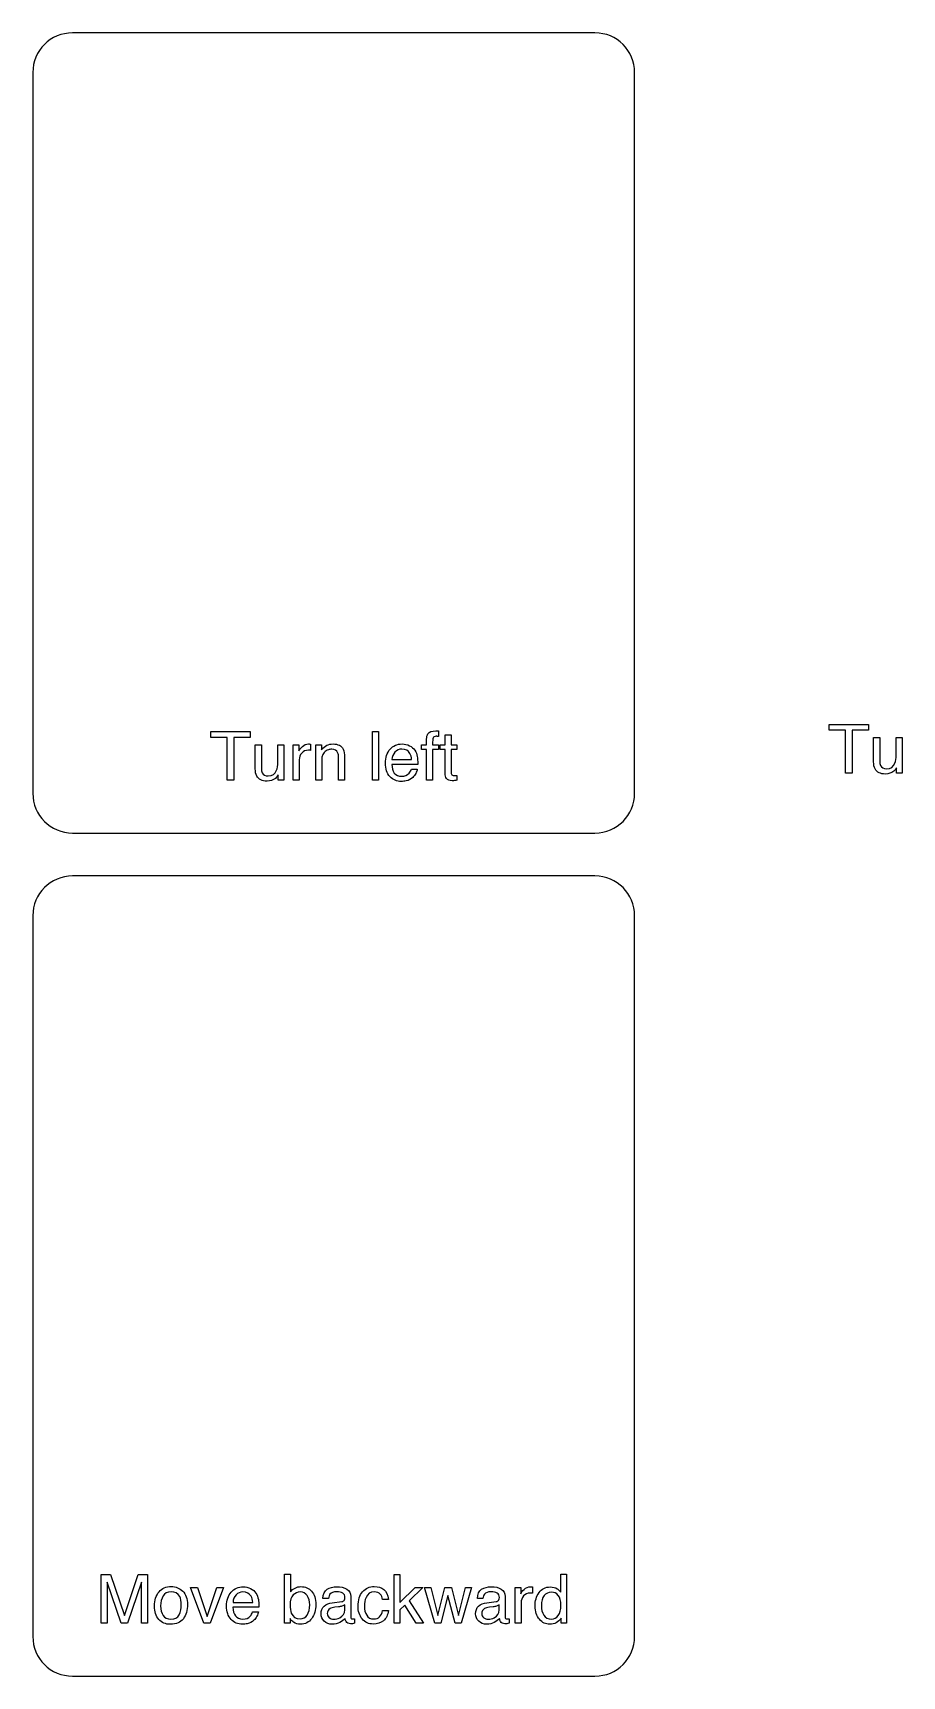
# Model space of a CAD drawing. Extents: x 4 to 3817, y -1117 to 2373.
# Drawn here: x 4 to 1851, y -1117 to 2373 of the extents above; entities that cross this region are included whole.
import ezdxf

# ---------------------------------------------------------------- set-up
doc = ezdxf.new("R2010")
doc.units = 0
doc.layers.add('Capa_1', color=7, linetype='CONTINUOUS')

msp = doc.modelspace()

# ---------------------------------------------------------------- linework, layer by layer
at = {"layer": 'Capa_1', "color": 7}
for points in [[(1198.2513, 2373.29072), (88.25274, 2373.29072)], [(3.913475, 2288.95142), (3.913475, 758.207882)], [(1282.5906, 758.207882), (1282.5906, 2288.95142)], [(853.205175, 861.000682), (865.7208, 861.000682), (865.7208, 851.016307), (853.06455, 851.016307), (853.06455, 786.047557), (840.548925, 786.047557), (840.548925, 851.016307), (830.072325, 851.016307), (830.072325, 861.000682), (840.548925, 861.000682), (840.548925, 872.813182)], [(865.7208, 890.531932), (865.7208, 879.000682)], [(879.853575, 801.164744), (879.853575, 851.016307), (869.6583, 851.016307), (869.6583, 861.352244), (879.853575, 861.352244), (879.853575, 882.375682)], [(879.853575, 882.375682), (892.65045, 882.375682), (892.65045, 861.352244), (904.673925, 861.352244), (904.673925, 851.016307), (892.65045, 851.016307), (892.65045, 801.867869)], [(1790.404575, 825.317088), (1790.404575, 876.504588), (1803.342075, 876.504588)], [(1803.342075, 876.504588), (1803.342075, 826.512401)], [(1838.3577, 839.520213), (1838.3577, 876.504588), (1851.01395, 876.504588), (1851.01395, 801.199901), (1839.060825, 801.199901), (1839.20145, 812.309276)], [(476.54109, 810.164744), (476.54109, 861.352244), (489.47859, 861.352244)], [(489.47859, 861.352244), (489.47859, 811.360057)], [(524.494215, 824.367869), (524.494215, 861.352244), (537.150465, 861.352244), (537.150465, 786.047557), (525.19734, 786.047557), (525.337965, 797.156932)], [(557.330152, 861.352244), (569.35359, 861.352244), (569.35359, 848.344432)], [(569.986402, 829.360057), (569.986402, 786.047557), (557.330152, 786.047557), (557.330152, 861.352244)], [(593.962965, 862.688182), (593.962965, 849.328807)], [(605.07234, 861.352244), (617.095777, 861.352244), (617.095777, 850.664744)], [(617.72859, 825.492869), (617.72859, 786.047557), (605.07234, 786.047557), (605.07234, 861.352244)], [(666.455152, 834.352244), (666.455152, 786.047557), (653.587965, 786.047557), (653.587965, 833.508494)], [(821.77545, 819.656932), (766.580175, 819.656932)], [(766.9317, 829.711619), (808.767675, 829.711619)], [(808.27545, 809.672557), (820.7208, 809.672557)], [(904.673925, 796.031932), (904.673925, 786.047557)], [(88.25274, 673.868637), (1198.2513, 673.868637)], [(1198.251285, 582.547834), (88.252717, 582.547834)], [(3.91349, 498.208534), (3.91349, -1032.535039)], [(1282.590585, -1032.535039), (1282.590585, 498.208534)], [(148.74423, -900.808661), (168.783292, -900.808661), (198.455168, -988.136786), (227.916105, -900.808661), (247.74423, -900.808661), (247.74423, -1004.097761), (234.455168, -1004.097761), (234.455168, -943.136786)], [(162.103605, -943.136786), (162.103605, -1004.097761), (148.74423, -1004.097761), (148.74423, -900.808661)], [(538.767668, -900.457136), (551.072355, -900.457136), (551.072355, -937.933661)], [(550.439543, -994.464911), (550.439543, -1004.097761), (538.767668, -1004.097761), (538.767668, -900.457136)], [(1125.5958, -938.496161), (1125.5958, -900.457136), (1137.759825, -900.457136), (1137.759825, -1004.097761), (1126.3692, -1004.097761), (1126.3692, -993.621161)], [(234.736418, -916.980536), (205.27548, -1004.097761), (191.423918, -1004.097761), (161.752043, -916.980536), (161.752043, -920.144636)], [(1028.634825, -928.793036), (1040.6583, -928.793036), (1040.6583, -941.800886)], [(1041.291075, -960.785261), (1041.291075, -1004.097761), (1028.634825, -1004.097761), (1028.634825, -928.793036)], [(1065.267675, -927.457286), (1065.267675, -940.816661)], [(484.205168, -970.488386), (429.009855, -970.488386)], [(429.361418, -960.433661), (471.197355, -960.433661)], [(632.072355, -951.785261), (620.259855, -951.785261)], [(640.08798, -960.996011), (660.267668, -958.464911)], [(653.447355, -969.644636), (645.783293, -970.629011)], [(666.595793, -975.972761), (666.595793, -965.777411)], [(679.252043, -947.777411), (679.252043, -991.160261)], [(759.4083, -954.105536), (747.103605, -954.105536)], [(960.291075, -951.785261), (948.478575, -951.785261)], [(968.3067, -960.996011), (988.486425, -958.464911)], [(981.666075, -969.644636), (974.00205, -970.629011)], [(994.81455, -975.972761), (994.81455, -965.777411)], [(1007.4708, -947.777411), (1007.4708, -991.160261)], [(470.705168, -980.472761), (483.15048, -980.472761)], [(687.61923, -995.097611), (687.61923, -1004.449136)], [(747.103605, -977.449286), (759.4083, -977.449286)], [(1015.83795, -995.097611), (1015.83795, -1004.449136)], [(88.252717, -1116.874264), (1198.251285, -1116.874264)]]:
    msp.add_lwpolyline(points, dxfattribs=at)
for points in [[(465.642652, 889.336619), (465.642652, 877.031932), (430.837965, 877.031932), (430.837965, 786.047557), (416.63484, 786.047557), (416.63484, 877.031932), (381.830152, 877.031932), (381.830152, 889.336619)], [(725.517652, 889.336619), (738.173902, 889.336619), (738.173902, 786.047557), (725.517652, 786.047557)], [(1779.5061, 904.488963), (1779.5061, 892.184276), (1744.70145, 892.184276), (1744.70145, 801.199901), (1730.498325, 801.199901), (1730.498325, 892.184276), (1695.6936, 892.184276), (1695.6936, 904.488963)], [(1820.709225, 878.332713)], [(506.845777, 863.180369)], [(634.814527, 863.180369)], [(787.392675, 863.180369)], [(788.58795, 863.039744)], [(771.7833, -900.808661), (783.947325, -900.808661), (783.947325, -960.785261), (816.4317, -928.793036), (832.603575, -928.793036), (803.77545, -956.988386), (834.2208, -1004.097761), (818.048925, -1004.097761), (794.56455, -966.129011), (783.947325, -975.832136), (783.947325, -1004.097761), (771.7833, -1004.097761)], [(297.455168, -926.964911)], [(297.877043, -926.613386)], [(353.845793, -928.793036), (373.955168, -990.105536), (394.978605, -928.793036), (408.830168, -928.793036), (380.423918, -1004.097761), (366.923918, -1004.097761), (339.15048, -928.793036)], [(449.822355, -926.964911)], [(451.017668, -927.105536)], [(649.791105, -926.964911)], [(727.134855, -926.964911)], [(729.103605, -926.613386)], [(849.90045, -928.793036), (864.384825, -988.136786), (879.080175, -928.793036), (893.2833, -928.793036), (908.048925, -987.785261), (923.447325, -928.793036), (936.103575, -928.793036), (914.236425, -1004.097761), (901.08795, -1004.097761), (885.759825, -945.808661), (870.923925, -1004.097761), (857.77545, -1004.097761), (836.048925, -928.793036)], [(978.009825, -926.964911)], [(1103.447325, -927.457136)], [(1084.392675, -967.324286)], [(297.384855, -995.941511)], [(571.673918, -995.308661)], [(629.611418, -984.058661)], [(957.830175, -984.058661)]]:
    msp.add_lwpolyline(points, close=True, dxfattribs=at)
for points in [[(88.25274, 2373.29072), (41.528786, 2373.29072), (3.913475, 2335.67537), (3.913475, 2288.95142)], [(1282.5906, 2288.95142), (1282.5906, 2335.67537), (1244.97525, 2373.29072), (1198.2513, 2373.29072)], [(840.548925, 872.813182), (840.736425, 878.063182), (841.650475, 881.906932), (843.291075, 884.344432)], [(843.291075, 884.344432), (846.244225, 888.656932), (851.93955, 890.813182), (860.37705, 890.813182)], [(854.330175, 876.188182), (853.580175, 874.219432), (853.205175, 869.156932), (853.205175, 861.000682)], [(861.2208, 879.211619), (857.37705, 879.211619), (855.080175, 878.203807), (854.330175, 876.188182)], [(860.37705, 890.813182), (861.1739, 890.813182), (861.9942, 890.789744), (862.83795, 890.742869)], [(862.83795, 879.141307), (862.27545, 879.188182), (861.7364, 879.211619), (861.2208, 879.211619)], [(862.83795, 890.742869), (863.6817, 890.695994), (864.64265, 890.625682), (865.7208, 890.531932)], [(865.7208, 879.000682), (864.4083, 879.094432), (863.44735, 879.141307), (862.83795, 879.141307)], [(569.35359, 848.344432), (570.337965, 850.875682), (572.752027, 853.945994), (576.595777, 857.555369)], [(575.119215, 843.492869), (571.69734, 839.414744), (569.986402, 834.703807), (569.986402, 829.360057)], [(589.814527, 849.680369), (583.439527, 849.680369), (578.54109, 847.617869), (575.119215, 843.492869)], [(576.595777, 857.555369), (580.439527, 861.211619), (584.869215, 863.039744), (589.88484, 863.039744)], [(591.85359, 849.610057), (591.244215, 849.656932), (590.564527, 849.680369), (589.814527, 849.680369)], [(589.88484, 863.039744), (590.119215, 863.039744), (590.517652, 863.016307), (591.080152, 862.969432)], [(591.080152, 862.969432), (591.642652, 862.922557), (592.60359, 862.828807), (593.962965, 862.688182)], [(593.962965, 849.328807), (593.212965, 849.469432), (592.50984, 849.563182), (591.85359, 849.610057)], [(617.095777, 850.664744), (620.658277, 855.070994), (624.431715, 858.235057), (628.41609, 860.156932)], [(622.79109, 844.547557), (620.681715, 842.063182), (619.298902, 839.485057), (618.642652, 836.813182)], [(631.931715, 850.735057), (628.462965, 849.703807), (625.41609, 847.641307), (622.79109, 844.547557)], [(628.41609, 860.156932), (632.400465, 862.078807), (636.830152, 863.039744), (641.705152, 863.039744)], [(639.314527, 851.649119), (636.314527, 851.649119), (633.85359, 851.344432), (631.931715, 850.735057)], [(651.548902, 844.617869), (649.298902, 849.305369), (645.220777, 851.649119), (639.314527, 851.649119)], [(641.705152, 863.039744), (652.392652, 863.039744), (659.611402, 859.313182), (663.361402, 851.860057)], [(653.587965, 833.508494), (653.587965, 838.102244), (652.908277, 841.805369), (651.548902, 844.617869)], [(663.361402, 851.860057), (665.423902, 847.781932), (666.455152, 841.945994), (666.455152, 834.352244)], [(753.009825, 822.258494), (753.009825, 834.352244), (756.291075, 844.172557), (762.853575, 851.719432)], [(762.853575, 851.719432), (769.416075, 859.266307), (777.9942, 863.039744), (788.58795, 863.039744)], [(773.18955, 845.672557), (769.25205, 841.500682), (767.1661, 836.180369), (766.9317, 829.711619)], [(787.81455, 852.000682), (782.00205, 852.000682), (777.12705, 849.891307), (773.18955, 845.672557)], [(805.1817, 842.860057), (801.71295, 848.953807), (795.9239, 852.000682), (787.81455, 852.000682)], [(788.58795, 863.039744), (793.9317, 863.039744), (799.1114, 861.774119), (804.12705, 859.242869)], [(804.12705, 859.242869), (809.14265, 856.758494), (812.96295, 853.524119), (815.58795, 849.539744)], [(808.767675, 829.711619), (808.252025, 835.195994), (807.0567, 839.578807), (805.1817, 842.860057)], [(815.58795, 849.539744), (818.1192, 845.742869), (819.8067, 841.313182), (820.65045, 836.250682)], [(1835.7561, 822.153026), (1837.4905, 826.371776), (1838.3577, 832.160838), (1838.3577, 839.520213)], [(479.705152, 794.766307), (477.595777, 798.610057), (476.54109, 803.742869), (476.54109, 810.164744)], [(489.47859, 811.360057), (489.47859, 807.516307), (490.087965, 804.375682), (491.306715, 801.938182)], [(503.892652, 795.188182), (512.705152, 795.188182), (518.705152, 799.125682), (521.892652, 807.000682)], [(521.892652, 807.000682), (523.627027, 811.219432), (524.494215, 817.008494), (524.494215, 824.367869)], [(618.642652, 836.813182), (618.033277, 834.188182), (617.72859, 830.414744), (617.72859, 825.492869)], [(762.7833, 793.570994), (756.26765, 800.414744), (753.009825, 809.977244), (753.009825, 822.258494)], [(766.580175, 819.656932), (766.814525, 812.016307), (768.6192, 805.875682), (771.9942, 801.235057)], [(803.4942, 800.883494), (805.7442, 803.414744), (807.33795, 806.344432), (808.27545, 809.672557)], [(820.7208, 809.672557), (820.39265, 806.906932), (819.291075, 803.813182), (817.416075, 800.391307)], [(820.65045, 836.250682), (821.40045, 832.781932), (821.77545, 827.250682), (821.77545, 819.656932)], [(1793.5686, 809.918651), (1791.45925, 813.762401), (1790.404575, 818.895213), (1790.404575, 825.317088)], [(1815.5061, 799.160838), (1804.77175, 799.160838), (1797.45925, 802.746776), (1793.5686, 809.918651)], [(1803.342075, 826.512401), (1803.342075, 822.668651), (1803.95145, 819.528026), (1805.1702, 817.090526)], [(1805.1702, 817.090526), (1807.4202, 812.590526), (1811.6155, 810.340526), (1817.7561, 810.340526)], [(1833.084225, 805.067088), (1828.256125, 801.129588), (1822.39675, 799.160838), (1815.5061, 799.160838)], [(1817.7561, 810.340526), (1826.5686, 810.340526), (1832.5686, 814.278026), (1835.7561, 822.153026)], [(1839.20145, 812.309276), (1837.5608, 809.449901), (1835.521725, 807.035838), (1833.084225, 805.067088)], [(501.642652, 784.008494), (490.908277, 784.008494), (483.595777, 787.594432), (479.705152, 794.766307)], [(491.306715, 801.938182), (493.556715, 797.438182), (497.752027, 795.188182), (503.892652, 795.188182)], [(519.220777, 789.914744), (514.392652, 785.977244), (508.533277, 784.008494), (501.642652, 784.008494)], [(525.337965, 797.156932), (523.69734, 794.297557), (521.658277, 791.883494), (519.220777, 789.914744)], [(786.6192, 783.375682), (777.2442, 783.375682), (769.2989, 786.774119), (762.7833, 793.570994)], [(771.9942, 801.235057), (775.3692, 796.641307), (780.595775, 794.344432), (787.673925, 794.344432)], [(796.955175, 784.500682), (793.908275, 783.750682), (790.46295, 783.375682), (786.6192, 783.375682)], [(787.673925, 794.344432), (794.283275, 794.344432), (799.5567, 796.524119), (803.4942, 800.883494)], [(811.228575, 792.094432), (807.384825, 788.344432), (802.627025, 785.813182), (796.955175, 784.500682)], [(817.416075, 800.391307), (815.587975, 797.016307), (813.525475, 794.250682), (811.228575, 792.094432)], [(883.017675, 789.352244), (880.908275, 792.399119), (879.853575, 796.336619), (879.853575, 801.164744)], [(895.041075, 784.852244), (889.134825, 784.852244), (885.127025, 786.352244), (883.017675, 789.352244)], [(892.65045, 801.867869), (892.65045, 799.242869), (893.541075, 797.485057), (895.322325, 796.594432)], [(900.103575, 785.133494), (898.556725, 784.945994), (896.869225, 784.852244), (895.041075, 784.852244)], [(895.322325, 796.594432), (896.306725, 796.078807), (897.94735, 795.820994), (900.2442, 795.820994)], [(904.673925, 786.047557), (903.220775, 785.625682), (901.697325, 785.320994), (900.103575, 785.133494)], [(900.2442, 795.820994), (900.8536, 795.820994), (901.50985, 795.820994), (902.21295, 795.820994)], [(902.21295, 795.820994), (902.9161, 795.867869), (903.736425, 795.938182), (904.673925, 796.031932)], [(3.913475, 758.207882), (3.913475, 711.483935), (41.528786, 673.868622), (88.25274, 673.868622)], [(1198.2513, 673.868622), (1244.97525, 673.868622), (1282.5906, 711.483935), (1282.5906, 758.207882)], [(88.252717, 582.547834), (41.528765, 582.547834), (3.91349, 544.932484), (3.91349, 498.208534)], [(1282.590585, 498.208534), (1282.590585, 544.932484), (1244.975235, 582.547834), (1198.251285, 582.547834)], [(161.752043, -920.144636), (161.752043, -922.675886), (161.798918, -926.543061), (161.892668, -931.746161)], [(161.892668, -931.746161), (162.033293, -936.902411), (162.103605, -940.699286), (162.103605, -943.136786)], [(234.455168, -943.136786), (234.455168, -941.027436), (234.502043, -937.535261), (234.595793, -932.660261)], [(234.595793, -932.660261), (234.689543, -927.785261), (234.736418, -922.558686), (234.736418, -916.980536)], [(262.36923, -968.097761), (262.36923, -955.441511), (265.580168, -945.363386), (272.002043, -937.863386)], [(272.002043, -937.863386), (278.423918, -930.363386), (287.048918, -926.613386), (297.877043, -926.613386)], [(297.52548, -937.652411), (289.791105, -937.652411), (284.166105, -940.605536), (280.65048, -946.511786)], [(315.947355, -948.058661), (312.384855, -941.121161), (306.24423, -937.652411), (297.52548, -937.652411)], [(297.877043, -926.613386), (307.580167, -926.613386), (315.783292, -929.847761), (322.486418, -936.316511)], [(322.486418, -936.316511), (329.189542, -942.785261), (332.541105, -952.300886), (332.541105, -964.863386)], [(415.439543, -967.886786), (415.439543, -955.793036), (418.720793, -945.972736), (425.283293, -938.425886)], [(425.283293, -938.425886), (431.845793, -930.878986), (440.423918, -927.105536), (451.017668, -927.105536)], [(450.24423, -938.144636), (444.43173, -938.144636), (439.55673, -940.254011), (435.61923, -944.472761)], [(467.611418, -947.285261), (464.142668, -941.191511), (458.353605, -938.144636), (450.24423, -938.144636)], [(451.017668, -927.105536), (456.361418, -927.105536), (461.541105, -928.371161), (466.55673, -930.902411)], [(466.55673, -930.902411), (471.572355, -933.386811), (475.392668, -936.621186), (478.017668, -940.605536)], [(478.017668, -940.605536), (480.548918, -944.402436), (482.236418, -948.832136), (483.080168, -953.894636)], [(551.072355, -937.933661), (553.83798, -934.324311), (557.142668, -931.582136), (560.986418, -929.707136)], [(572.02548, -938.144636), (566.259855, -938.144636), (561.197355, -940.277436), (556.83798, -944.543036)], [(560.986418, -929.707136), (564.830168, -927.785236), (569.002043, -926.824286), (573.502043, -926.824286)], [(587.002043, -945.949286), (583.627043, -940.746186), (578.634855, -938.144636), (572.02548, -938.144636)], [(573.502043, -926.824286), (582.877043, -926.824286), (590.470793, -930.058661), (596.283293, -936.527411)], [(596.283293, -936.527411), (602.142668, -942.949311), (605.072355, -952.441511), (605.072355, -965.004011)], [(620.259855, -951.785261), (620.49423, -942.504011), (623.49423, -936.058686), (629.259855, -932.449286)], [(629.259855, -932.449286), (635.072355, -928.793036), (641.798918, -926.964911), (649.439543, -926.964911)], [(649.158293, -937.652411), (642.548918, -937.652411), (637.861418, -939.433661), (635.095793, -942.996161)], [(662.30673, -940.605536), (659.259855, -938.636786), (654.877043, -937.652411), (649.158293, -937.652411)], [(649.439543, -926.964911), (658.298918, -926.964911), (665.49423, -928.652411), (671.02548, -932.027411)], [(666.947355, -949.957136), (666.947355, -945.644636), (665.40048, -942.527436), (662.30673, -940.605536)], [(671.02548, -932.027411), (676.509855, -935.402411), (679.252043, -940.652411), (679.252043, -947.777411)], [(694.93173, -968.519636), (694.93173, -955.300886), (698.142668, -945.011811), (704.564543, -937.652411)], [(704.564543, -937.652411), (710.986418, -930.293061), (719.166105, -926.613386), (729.103605, -926.613386)], [(729.103605, -937.933661), (721.041105, -937.933661), (715.27548, -941.871161), (711.80673, -949.746161)], [(729.103605, -926.613386), (737.58798, -926.613386), (744.478605, -928.675886), (749.77548, -932.800886)], [(741.970793, -942.574286), (739.298918, -939.480536), (735.009855, -937.933661), (729.103605, -937.933661)], [(749.77548, -932.800886), (755.11921, -936.925886), (758.33015, -944.027436), (759.4083, -954.105536)], [(948.478575, -951.785261), (948.712975, -942.504011), (951.712975, -936.058686), (957.478575, -932.449286)], [(957.478575, -932.449286), (963.291075, -928.793036), (970.01765, -926.964911), (977.6583, -926.964911)], [(977.37705, -937.652411), (970.76765, -937.652411), (966.08015, -939.433661), (963.31455, -942.996161)], [(990.52545, -940.605536), (987.4786, -938.636786), (983.0958, -937.652411), (977.37705, -937.652411)], [(977.6583, -926.964911), (986.51765, -926.964911), (993.71295, -928.652411), (999.2442, -932.027411)], [(995.166075, -949.957136), (995.166075, -945.644636), (993.6192, -942.527436), (990.52545, -940.605536)], [(999.2442, -932.027411), (1004.7286, -935.402411), (1007.4708, -940.652411), (1007.4708, -947.777411)], [(1040.6583, -941.800886), (1041.64265, -939.269636), (1044.0567, -936.199311), (1047.90045, -932.589911)], [(1061.1192, -940.464911), (1054.7442, -940.464911), (1049.845775, -942.527411), (1046.423925, -946.652411)], [(1047.90045, -932.589911), (1051.7442, -928.933661), (1056.1739, -927.105536), (1061.18955, -927.105536)], [(1063.1583, -940.535411), (1062.5489, -940.488411), (1061.8692, -940.464911), (1061.1192, -940.464911)], [(1061.18955, -927.105536), (1061.4239, -927.105536), (1061.822325, -927.129036), (1062.384825, -927.176036)], [(1062.384825, -927.176036), (1062.947325, -927.223036), (1063.908275, -927.316786), (1065.267675, -927.457286)], [(1065.267675, -940.816661), (1064.517675, -940.676011), (1063.81455, -940.582261), (1063.1583, -940.535411)], [(1071.0333, -968.027411), (1071.0333, -957.058661), (1073.82235, -947.566486), (1079.40045, -939.550886)], [(1079.40045, -939.550886), (1085.02545, -931.488386), (1093.041075, -927.457136), (1103.447325, -927.457136)], [(1105.83795, -938.496161), (1099.46295, -938.496161), (1094.283275, -940.933661), (1090.298925, -945.808661)], [(1103.447325, -927.457136), (1109.212975, -927.457136), (1114.0411, -928.675886), (1117.9317, -931.113386)], [(1120.25205, -945.386786), (1116.3614, -940.793036), (1111.5567, -938.496161), (1105.83795, -938.496161)], [(1117.9317, -931.113386), (1120.1817, -932.519636), (1122.7364, -934.980561), (1125.5958, -938.496161)], [(271.509855, -996.363386), (265.416105, -989.332136), (262.36923, -979.910261), (262.36923, -968.097761)], [(280.65048, -946.511786), (277.134855, -952.418036), (275.377043, -959.543036), (275.377043, -967.886786)], [(275.377043, -967.886786), (275.377043, -975.902436), (277.134855, -982.582136), (280.65048, -987.925886)], [(314.611418, -986.449286), (317.752042, -980.074286), (319.322355, -972.996161), (319.322355, -965.214911)], [(319.322355, -965.214911), (319.322355, -958.183661), (318.197355, -952.464911), (315.947355, -948.058661)], [(332.541105, -964.863386), (332.541105, -977.003986), (329.58798, -987.035236), (323.68173, -994.957136)], [(425.21298, -996.574286), (418.697355, -989.730536), (415.439543, -980.168036), (415.439543, -967.886786)], [(429.009855, -970.488386), (429.24423, -978.128986), (431.048918, -984.269611), (434.423918, -988.910261)], [(435.61923, -944.472761), (431.68173, -948.644611), (429.595793, -953.964911), (429.361418, -960.433661)], [(471.197355, -960.433661), (470.68173, -954.949311), (469.486418, -950.566511), (467.611418, -947.285261)], [(483.080168, -953.894636), (483.830168, -957.363386), (484.205168, -962.894636), (484.205168, -970.488386)], [(556.83798, -944.543036), (552.52548, -948.808686), (550.36923, -955.839936), (550.36923, -965.636786)], [(550.36923, -965.636786), (550.36923, -972.714936), (551.259855, -978.457136), (553.041105, -982.863386)], [(592.134855, -965.636786), (592.134855, -957.714936), (590.423918, -951.152436), (587.002043, -945.949286)], [(587.002043, -987.152411), (590.423918, -981.714911), (592.134855, -974.543036), (592.134855, -965.636786)], [(605.072355, -965.004011), (605.072355, -976.910261), (602.189543, -986.800886), (596.423918, -994.675886)], [(616.392668, -984.339761), (616.392668, -977.355411), (618.572355, -971.941361), (622.93173, -968.097611)], [(622.93173, -968.097611), (627.291105, -964.253861), (633.009855, -961.886661), (640.08798, -960.996011)], [(635.447355, -973.511786), (631.55673, -975.714936), (629.611418, -979.230561), (629.611418, -984.058661)], [(635.095793, -942.996161), (633.548918, -944.964911), (632.541105, -947.894611), (632.072355, -951.785261)], [(645.783293, -970.629011), (641.189543, -971.238361), (637.74423, -972.199286), (635.447355, -973.511786)], [(660.61923, -968.238386), (658.18173, -968.894636), (655.791105, -969.363386), (653.447355, -969.644636)], [(656.048918, -992.777411), (663.080168, -989.355561), (666.595793, -983.754011), (666.595793, -975.972761)], [(660.267668, -958.464911), (663.173918, -958.089911), (665.11923, -956.871161), (666.103605, -954.808661)], [(666.595793, -965.777411), (665.048918, -966.761811), (663.05673, -967.582136), (660.61923, -968.238386)], [(666.103605, -954.808661), (666.666105, -953.683661), (666.947355, -952.066486), (666.947355, -949.957136)], [(703.720793, -995.519636), (697.861418, -988.300886), (694.93173, -979.300886), (694.93173, -968.519636)], [(711.80673, -949.746161), (709.55673, -954.855561), (708.43173, -961.160261), (708.43173, -968.660261)], [(708.43173, -968.660261), (708.43173, -976.207111), (710.02548, -982.558661), (713.21298, -987.714911)], [(747.103605, -954.105536), (746.353605, -949.464936), (744.642668, -945.621186), (741.970793, -942.574286)], [(944.611425, -984.339761), (944.611425, -977.355411), (946.7911, -971.941361), (951.15045, -968.097611)], [(951.15045, -968.097611), (955.50985, -964.253861), (961.2286, -961.886661), (968.3067, -960.996011)], [(963.666075, -973.511786), (959.775475, -975.714936), (957.830175, -979.230561), (957.830175, -984.058661)], [(963.31455, -942.996161), (961.76765, -944.964911), (960.759825, -947.894611), (960.291075, -951.785261)], [(974.00205, -970.629011), (969.4083, -971.238361), (965.962975, -972.199286), (963.666075, -973.511786)], [(988.83795, -968.238386), (986.40045, -968.894636), (984.009825, -969.363386), (981.666075, -969.644636)], [(984.267675, -992.777411), (991.298925, -989.355561), (994.81455, -983.754011), (994.81455, -975.972761)], [(988.486425, -958.464911), (991.392675, -958.089911), (993.337975, -956.871161), (994.322325, -954.808661)], [(994.81455, -965.777411), (993.26765, -966.761811), (991.27545, -967.582136), (988.83795, -968.238386)], [(994.322325, -954.808661), (994.884825, -953.683661), (995.166075, -952.066486), (995.166075, -949.957136)], [(1046.423925, -946.652411), (1043.002025, -950.730561), (1041.291075, -955.441511), (1041.291075, -960.785261)], [(1080.2442, -996.222761), (1074.1036, -989.144611), (1071.0333, -979.746161), (1071.0333, -968.027411)], [(1090.298925, -945.808661), (1086.361425, -950.683661), (1084.392675, -957.855536), (1084.392675, -967.324286)], [(1084.392675, -967.324286), (1084.392675, -975.386786), (1086.1036, -982.136786), (1089.52545, -987.574286)], [(1126.08795, -966.480536), (1126.08795, -956.964936), (1124.14265, -949.933686), (1120.25205, -945.386786)], [(1120.392675, -988.207136), (1124.189525, -983.144636), (1126.08795, -975.902436), (1126.08795, -966.480536)], [(296.189543, -1006.839911), (285.830168, -1006.839911), (277.603605, -1003.347736), (271.509855, -996.363386)], [(280.65048, -987.925886), (284.166105, -993.269636), (289.74423, -995.941511), (297.384855, -995.941511)], [(323.68173, -994.957136), (317.77548, -1002.878986), (308.611417, -1006.839911), (296.189543, -1006.839911)], [(297.384855, -995.941511), (305.77548, -995.941511), (311.517667, -992.777436), (314.611418, -986.449286)], [(449.048918, -1006.769636), (439.673918, -1006.769636), (431.728605, -1003.371186), (425.21298, -996.574286)], [(434.423918, -988.910261), (437.798918, -993.504011), (443.02548, -995.800886), (450.103605, -995.800886)], [(459.384855, -1005.644636), (456.33798, -1006.394636), (452.892668, -1006.769636), (449.048918, -1006.769636)], [(450.103605, -995.800886), (456.71298, -995.800886), (461.986418, -993.621186), (465.923918, -989.261786)], [(473.658293, -998.050886), (469.814543, -1001.800886), (465.05673, -1004.332136), (459.384855, -1005.644636)], [(465.923918, -989.261786), (468.173918, -986.730536), (469.767668, -983.800861), (470.705168, -980.472761)], [(479.845793, -989.754011), (478.017668, -993.129011), (475.955168, -995.894636), (473.658293, -998.050886)], [(483.15048, -980.472761), (482.822355, -983.238361), (481.720793, -986.332111), (479.845793, -989.754011)], [(557.96298, -1002.339911), (555.61923, -1000.699311), (553.111418, -998.074311), (550.439543, -994.464911)], [(553.041105, -982.863386), (556.36923, -991.160236), (562.580168, -995.308661), (571.673918, -995.308661)], [(572.447355, -1006.488386), (566.728605, -1006.488386), (561.90048, -1005.105561), (557.96298, -1002.339911)], [(571.673918, -995.308661), (578.517668, -995.308661), (583.627043, -992.589911), (587.002043, -987.152411)], [(596.423918, -994.675886), (590.658293, -1002.550886), (582.666105, -1006.488386), (572.447355, -1006.488386)], [(623.002043, -1000.300736), (618.595793, -996.035086), (616.392668, -990.714761), (616.392668, -984.339761)], [(640.158293, -1006.628861), (633.173918, -1006.628861), (627.455168, -1004.519486), (623.002043, -1000.300736)], [(629.611418, -984.058661), (629.611418, -987.714911), (630.947355, -990.597736), (633.61923, -992.707136)], [(633.61923, -992.707136), (636.291105, -994.816486), (639.455168, -995.871161), (643.111418, -995.871161)], [(656.11923, -1002.902261), (651.291105, -1005.386661), (645.970793, -1006.628861), (640.158293, -1006.628861)], [(643.111418, -995.871161), (647.564543, -995.871161), (651.877043, -994.839911), (656.048918, -992.777411)], [(667.228605, -994.113236), (664.65048, -997.488236), (660.947355, -1000.417911), (656.11923, -1002.902261)], [(669.408293, -1001.074136), (668.377043, -999.433536), (667.65048, -997.113236), (667.228605, -994.113236)], [(678.90048, -1005.714761), (674.541105, -1005.714761), (671.377043, -1004.167886), (669.408293, -1001.074136)], [(683.11923, -1005.503861), (682.08798, -1005.644461), (680.68173, -1005.714761), (678.90048, -1005.714761)], [(679.252043, -991.160261), (679.252043, -992.472761), (679.509855, -993.527436), (680.02548, -994.324286)], [(680.02548, -994.324286), (680.58798, -995.121186), (681.736418, -995.519636), (683.470793, -995.519636)], [(687.61923, -1004.449136), (685.65048, -1005.011636), (684.15048, -1005.363211), (683.11923, -1005.503861)], [(683.470793, -995.519636), (684.033293, -995.519636), (684.666105, -995.496136), (685.36923, -995.449136)], [(685.36923, -995.449136), (686.072355, -995.355386), (686.822355, -995.238211), (687.61923, -995.097611)], [(727.27548, -1006.277411), (717.43173, -1006.277411), (709.580168, -1002.691486), (703.720793, -995.519636)], [(713.21298, -987.714911), (716.40048, -992.871161), (721.416105, -995.449286), (728.259855, -995.449286)], [(748.861418, -999.386786), (743.236418, -1003.980536), (736.041105, -1006.277411), (727.27548, -1006.277411)], [(728.259855, -995.449286), (733.509855, -995.449286), (737.658293, -993.855536), (740.705168, -990.668036)], [(740.705168, -990.668036), (743.798918, -987.433686), (745.93173, -983.027436), (747.103605, -977.449286)], [(759.4083, -977.449286), (758.00205, -987.433686), (754.486423, -994.746186), (748.861418, -999.386786)], [(951.2208, -1000.300736), (946.81455, -996.035086), (944.611425, -990.714761), (944.611425, -984.339761)], [(968.37705, -1006.628861), (961.39265, -1006.628861), (955.6739, -1004.519486), (951.2208, -1000.300736)], [(957.830175, -984.058661), (957.830175, -987.714911), (959.1661, -990.597736), (961.83795, -992.707136)], [(961.83795, -992.707136), (964.50985, -994.816486), (967.673925, -995.871161), (971.330175, -995.871161)], [(984.33795, -1002.902261), (979.50985, -1005.386661), (974.18955, -1006.628861), (968.37705, -1006.628861)], [(971.330175, -995.871161), (975.783275, -995.871161), (980.095775, -994.839911), (984.267675, -992.777411)], [(995.447325, -994.113236), (992.869225, -997.488236), (989.1661, -1000.417911), (984.33795, -1002.902261)], [(997.62705, -1001.074136), (996.5958, -999.433536), (995.869225, -997.113236), (995.447325, -994.113236)], [(1007.1192, -1005.714761), (1002.75985, -1005.714761), (999.5958, -1004.167886), (997.62705, -1001.074136)], [(1011.33795, -1005.503861), (1010.3067, -1005.644461), (1008.90045, -1005.714761), (1007.1192, -1005.714761)], [(1007.4708, -991.160261), (1007.4708, -992.472761), (1007.7286, -993.527436), (1008.2442, -994.324286)], [(1008.2442, -994.324286), (1008.8067, -995.121186), (1009.95515, -995.519636), (1011.68955, -995.519636)], [(1015.83795, -1004.449136), (1013.8692, -1005.011636), (1012.3692, -1005.363211), (1011.33795, -1005.503861)], [(1011.68955, -995.519636), (1012.25205, -995.519636), (1012.88485, -995.496136), (1013.58795, -995.449136)], [(1013.58795, -995.449136), (1014.2911, -995.355386), (1015.0411, -995.238211), (1015.83795, -995.097611)], [(1102.041075, -1006.769636), (1093.650475, -1006.769636), (1086.38485, -1003.254011), (1080.2442, -996.222761)], [(1089.52545, -987.574286), (1092.94735, -993.011786), (1098.431725, -995.730536), (1105.978575, -995.730536)], [(1115.892675, -1003.675886), (1111.861425, -1005.738386), (1107.244225, -1006.769636), (1102.041075, -1006.769636)], [(1105.978575, -995.730536), (1111.837975, -995.730536), (1116.642675, -993.222736), (1120.392675, -988.207136)], [(1126.3692, -993.621161), (1123.4161, -998.261811), (1119.923925, -1001.613386), (1115.892675, -1003.675886)], [(3.91349, -1032.535039), (3.91349, -1079.258989), (41.528765, -1116.874264), (88.252717, -1116.874264)], [(1198.251285, -1116.874264), (1244.975235, -1116.874264), (1282.590585, -1079.258989), (1282.590585, -1032.535039)]]:
    msp.add_open_spline(points, degree=3, dxfattribs=at)

doc.saveas('drawing.dxf')
